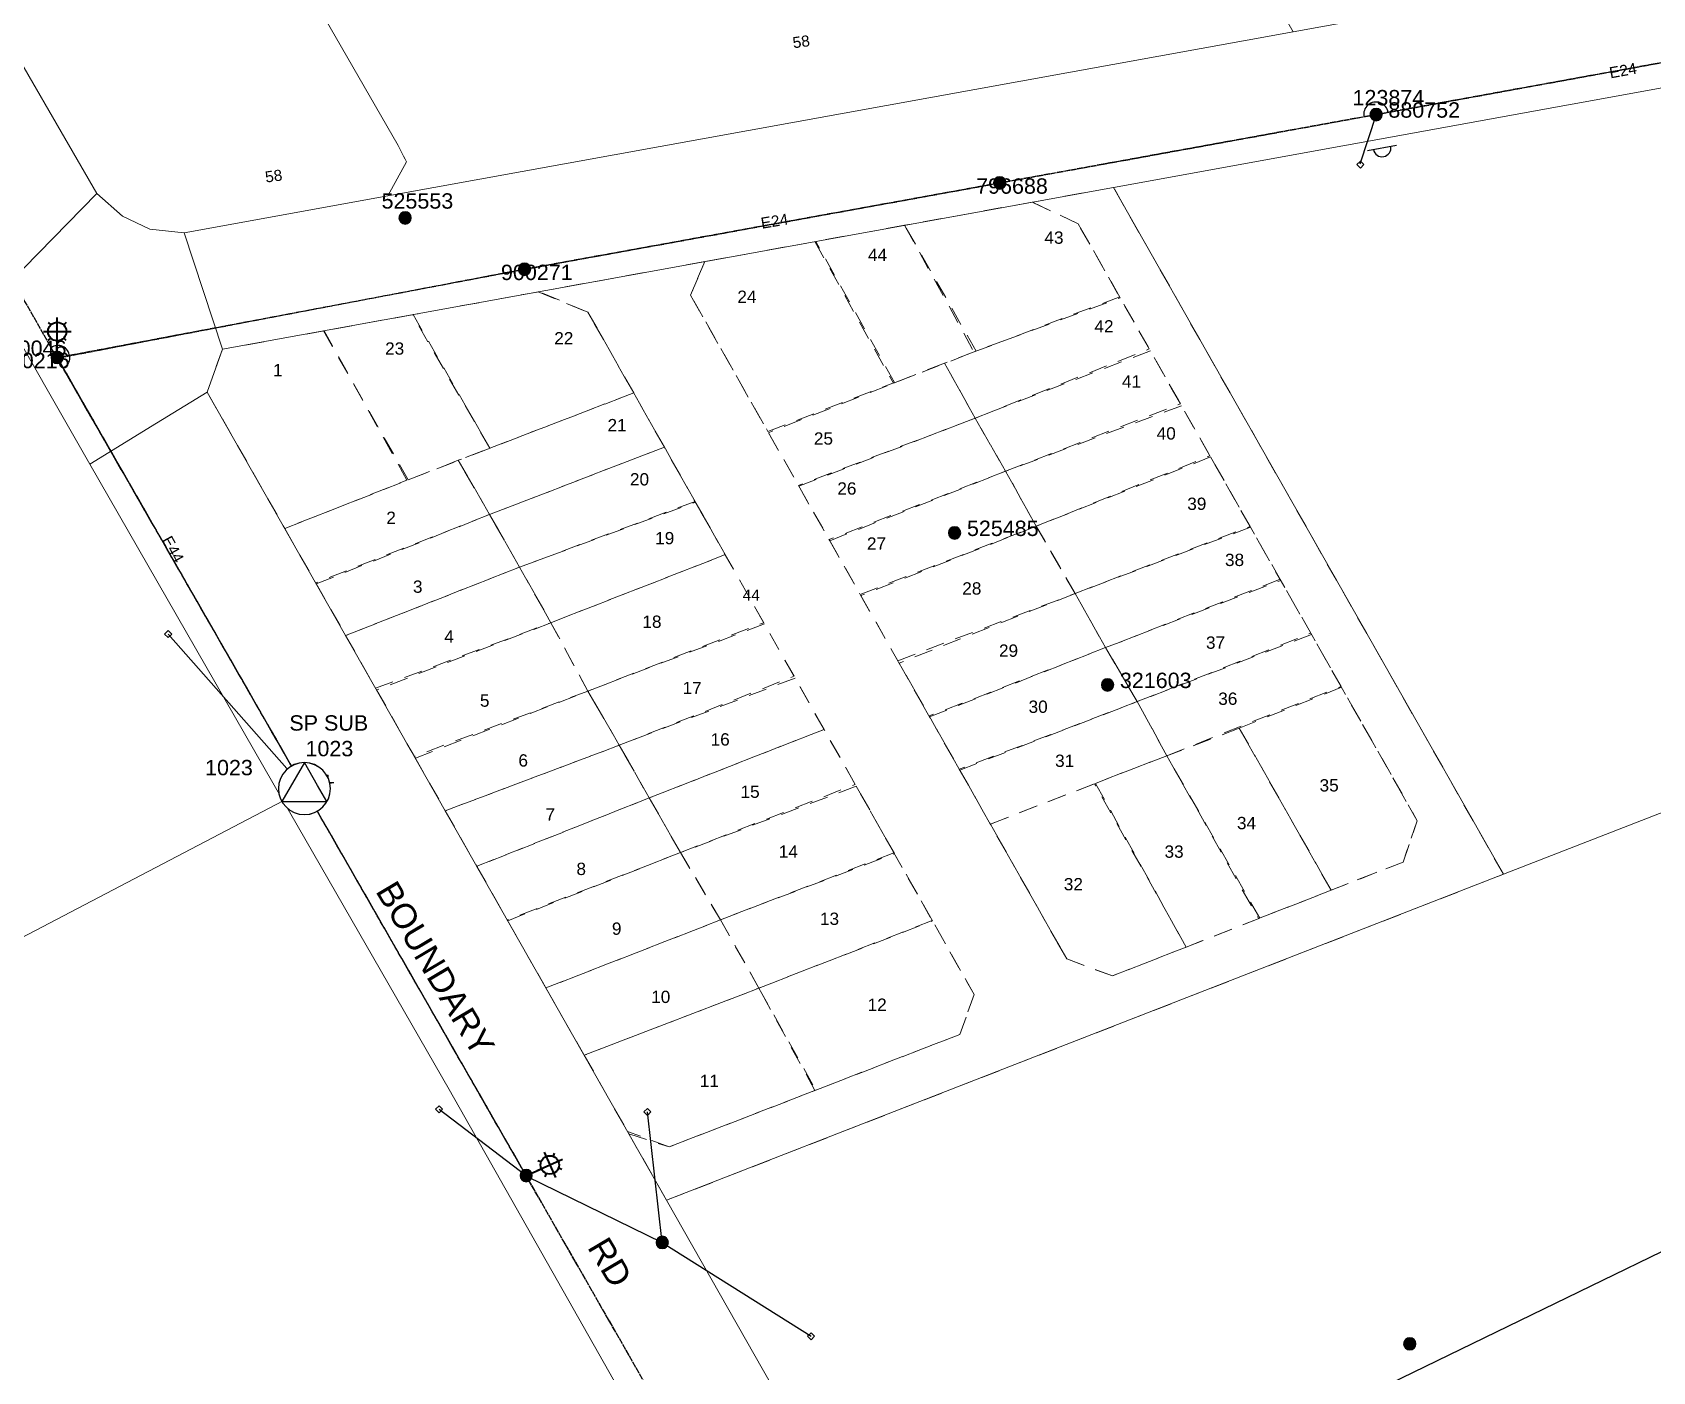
# Model space of a CAD drawing. Header units: metres. Extents: x 301589 to 305563, y 6268713 to 6270518.
# Drawn here: x 303998.5 to 304261.9, y 6269719.6 to 6269937.3 of the extents above; entities that cross this region are included whole.
import ezdxf
from ezdxf.enums import TextEntityAlignment as Align

# ---------------------------------------------------------------- set-up
doc = ezdxf.new("R2010")
doc.units = ezdxf.units.M
doc.linetypes.add('Cable Exist OH', pattern=[1, 1, 0])
doc.linetypes.add('Dash', pattern=[5, 3, -2])
doc.layers.get('0').update_dxf_attribs({"color": 6})
for name, color, linetype in [('_User Miscellaneous1', 7, 'Continuous'), ('_User Miscellaneous12', 7, 'Continuous'), ('_User_HV_Exist', 7, 'Continuous'), ('_User_LV_Exist', 7, 'Continuous'), ('Equip_LV_EXT', 7, 'Continuous'), ('Equip_SP_HV_EXT', 7, 'Continuous'), ('Equip_SP_SL_EXT', 7, 'Continuous'), ('Mains_HV_EXT', 1, 'Continuous'), ('Mains_LV_EXT', 5, 'Continuous'), ('Services_SP_EXT', 7, 'Continuous'), ('Sub_SP_TR_HV_LV_EXT', 7, 'Continuous'), ('SupportsOH_SP_TR_HV_LV_SL_EXT', 7, 'Continuous'), ('SupportsOH_SP_TR_HV_LV_SL_MOD', 3, 'Continuous')]:
    doc.layers.add(name, color=color, linetype=linetype)
for name, color, linetype, lineweight in [('Cadastre Developer_SP_EXT', 7, 'Continuous', 5), ('Cadastre Land Parcels_SP_EXT', 7, 'Continuous', 5), ('Cadastre Roads_SP_EXT', 9, 'Continuous', 5)]:
    doc.layers.add(name, color=color, linetype=linetype, lineweight=lineweight)
doc.styles.add('iecARIAL', font='arial.ttf', dxfattribs={"height": 2})
doc.styles.add('POLE_LABEL', font='arial.ttf')
doc.styles.get("Standard").update_dxf_attribs({"font": 'arial.ttf'})
doc.linetypes.add('Cable 1', pattern='A,7,-3,["//",Standard,S=1.5,R=0,X=-2.1,Y=-0.7],-0.001', length=10.001)

# ---------------------------------------------------------------- blocks, each defined once
blk = doc.blocks.new('SUB_POLE_EXT')
blk.add_wipeout([(0, 4.22), (0.42, 4.2), (0.83, 4.14), (1.21, 4.05), (1.62, 3.9), (1.99, 3.72), (2.35, 3.51), (2.68, 3.26), (2.99, 2.99), (3.28, 2.66), (3.52, 2.34), (3.76, 1.92), (3.9, 1.62), (4.04, 1.23), (4.18, 0.63), (4.22, 0), (4.18, -0.61), (4.06, -1.15), (3.9, -1.62), (3.58, -2.24), (3.22, -2.73), (2.97, -3.01), (2.68, -3.26), (2.36, -3.5), (2, -3.72), (1.64, -3.89), (1.25, -4.03), (0.82, -4.14), (0.42, -4.2), (0, -4.22), (-0.41, -4.2), (-0.8, -4.15), (-1.21, -4.05), (-1.62, -3.9), (-1.99, -3.73), (-2.35, -3.51), (-2.68, -3.26), (-2.96, -3.02), (-3.23, -2.72), (-3.51, -2.35), (-3.71, -2.01), (-3.91, -1.6), (-4.05, -1.21), (-4.16, -0.76), (-4.22, -0.14), (-4.21, 0.39), (-4.14, 0.83), (-4.03, 1.27), (-3.9, 1.63), (-3.71, 2.02), (-3.5, 2.37), (-3.28, 2.67), (-2.99, 2.99), (-2.68, 3.27), (-2.33, 3.52), (-1.98, 3.73), (-1.63, 3.9), (-1.2, 4.05), (-0.78, 4.15), (-0.4, 4.21)])
blk.add_line((2.16, 0.48), (2.16, 0.48, 0))
blk.add_lwpolyline([(-4.22, 0, 1), (4.22, 0, 1)], format="xyb", close=True)
blk.add_lwpolyline([(2.14, 0.52), (0, 4.22), (-3.66, -2.11), (3.66, -2.11)], close=True)
for tag, height, flags, p in [('ASSET_NUM', 2.5, 8, (2, 2)), ('STREET_CODE', 0.2, 9, (1.5, 0)), ('CONSTRUCTED_VOLTAGE', 0.2, 9, (1.5, -0.2)), ('OPERATING_VOLTAGE', 0.2, 9, (1.5, -0.6)), ('OPERATED_BY', 0.2, 9, (1.5, -0.8)), ('ORIENTATION', 0.2, 9, (1.5, -1.2)), ('OWNED_BY', 0.2, 9, (1.5, -1.4)), ('SECONDARY_VOLTAGE', 0.2, 9, (1.5, -1.6)), ('STATE', 0.2, 9, (1.5, -1.8)), ('SUBSTATION_TYPE', 0.2, 9, (1.5, -2)), ('NO_PHASES', 0.2, 9, (1.5, -0.4)), ('MAINTAINED_BY', 0.2, 9, (1.5, -1)), ('USAGE', 0.2, 9, (1.5, -2.2)), ('LEGEND', 0.2, 9, (1.5, -2.4)), ('LOCATION', 0.2, 9, (1.5, -2.6)), ('STREETNAME', 0.2, 9, (1.5, -2.8)), ('SUBURB', 0.2, 9, (1.5, -3)), ('Z', 0.2, 1, (1.5, -3.4)), ('NOTES', 0.2, 9, (1.5, -3.2))]:
    blk.add_attdef(tag, text='', height=height, dxfattribs=dict(flags=flags)).set_placement(p, align=Align.MIDDLE_LEFT)
blk = doc.blocks.new('LV_OH_LINKS_DISTFUSE_EXT')
for p, q in [((0, 0), (0.96, 0)), ((3.84, 0), (4.8, 0))]:
    blk.add_line(p, q)
blk.add_lwpolyline([(3.84, -1.2), (3.84, 1.2), (0.96, -1.2), (0.96, 1.2)], close=True)
at = {"flags": 9}
for tag, p in [('ACTUAL_STATUS', (0, 0)), ('CONSTRUCTED_VOLTAGE', (0, -0.2)), ('OPERATING_VOLTAGE', (0, -0.6)), ('ORIENTATION', (0, -0.8)), ('OWNED_BY', (0, -1)), ('STATE', (0, -1.2)), ('SWITCH_TYPE', (0, -1.4)), ('NO_PHASES', (0, -0.4)), ('USAGE', (0, -1.6)), ('NOTES', (0, -1.8))]:
    blk.add_attdef(tag, text='', height=0.2, dxfattribs=at).set_placement(p, align=Align.MIDDLE_LEFT)
at = {"flags": 1}
blk.add_attdef('Z', (0, 0), '', height=0.2, dxfattribs=at)
blk = doc.blocks.new('SL_LANTERN_EXT')
at = {"lineweight": 40}
for p, q in [((-1.46, 5.68), (-1.06, 5.28)), ((0, 1.97), (0, 6.47)), ((1.46, 5.68), (1.06, 5.28)), ((-2.25, 4.22), (2.25, 4.22)), ((-1.46, 2.76), (-1.06, 3.16)), ((0, 0), (0, 2.72)), ((1.46, 2.76), (1.06, 3.16))]:
    blk.add_line(p, q, dxfattribs=at)
blk.add_circle((0, 4.22), 1.5, dxfattribs=at)
at = {"style": 'iecARIAL', "flags": 8}
blk.add_attdef('ASSET_NUM', (1.5, 1.5), '', height=2.5, dxfattribs=at)
for tag, p, height, flags in [('OPERATING_VOLTAGE', (0.98, -1.65), 0.2, 9), ('ORIENTATION', (0.98, -1.85), 0.2, 9), ('OWNED_BY', (0.98, -2.05), 0.2, 9), ('STATE', (0.98, -2.25), 0.2, 9), ('CONSTRUCTED_VOLTAGE', (0.98, -0.65), 0.2, 9), ('CONTROL_TYPE', (0.98, -0.85), 0.2, 9), ('LANTERN_PURPOSE', (0.98, -1.05), 0.2, 9), ('LANTERN_TYPE', (0.98, -1.25), 0.2, 9), ('NO_PHASES', (0.98, -1.45), 0.2, 9), ('USAGE', (0.98, -2.45), 0.2, 9), ('CEXIST', (0.98, -2.65), 0.2, 9), ('LNUMBER', (2.18, -3.25), 2.5, 8), ('CNEW', (0.98, -2.85), 0.2, 9), ('CNUMBER', (0.98, -3.05), 0.2, 9), ('CREMOVE', (0.98, -3.25), 0.2, 9), ('CREPLACE', (0.98, -3.45), 0.2, 9), ('LKINGHEIGHT', (0.98, -3.65), 0.2, 9), ('LBRACKET', (0.98, -3.85), 0.2, 9), ('LBRACKETVOCAB', (0.98, -4.05), 0.2, 9), ('LCATEGORY', (0.98, -4.25), 0.2, 9), ('LCHARGE1', (0.98, -4.45), 0.2, 9), ('LCHARGE1PERCENT', (0.98, -4.65), 0.2, 9), ('LCHARGE2', (0.98, -4.85), 0.2, 9), ('LCHARGE2PERCENT', (0.98, -5.05), 0.2, 9), ('LCHARGE3', (0.98, -5.25), 0.2, 9), ('LCHARGE3PERCENT', (0.98, -5.45), 0.2, 9), ('LEXIST', (0.98, -5.65), 0.2, 9), ('LLAMP', (0.98, -5.85), 0.2, 9), ('LLAMPVOCAB', (0.98, -6.05), 0.2, 9), ('LMAST', (0.98, -6.25), 0.2, 9), ('LMASTVOCAB', (0.98, -6.45), 0.2, 9), ('LNEW', (0.98, -6.65), 0.2, 9), ('LANTNUMBER', (0.98, -6.85), 0.2, 9), ('LOUTREACH', (0.98, -7.25), 0.2, 9), ('LOUTREACHVOCAB', (0.98, -7.45), 0.2, 9), ('LRATECODE', (0.98, -7.65), 0.2, 9), ('LREMOVE', (0.98, -7.85), 0.2, 9), ('LREPLACE', (0.98, -8.05), 0.2, 9), ('STREETNAME', (0.98, -9.25), 0.2, 9), ('SUBURB', (0.98, -9.45), 0.2, 1), ('LTYPE', (0.98, -8.25), 0.2, 9), ('LTYPEVOCAB', (0.98, -8.45), 0.2, 9), ('LEGEND', (0.98, -8.65), 0.2, 9), ('LOCATION', (0.98, -8.85), 0.2, 9), ('NOTES', (0.98, -9.05), 0.2, 9)]:
    blk.add_attdef(tag, p, '', height=height, dxfattribs=dict(flags=flags))
blk = doc.blocks.new('CCP_EXT')
at = {"flags": 9}
blk.add_attdef('NOTES', text='', height=0.2, dxfattribs=at).set_placement((0, -2), align=Align.MIDDLE_LEFT)
blk.add_wipeout([(0, 0.57), (0.57, 0), (0, -0.57), (-0.57, 0)])
blk.add_lwpolyline([(-0.57, 0), (0, 0.57), (0.57, 0), (0, -0.57), (-0.57, 0)])
at = {"flags": 1}
blk.add_attdef('Z', (0, 0), '', height=0.2, dxfattribs=at)
at = {"flags": 9}
for tag, p in [('CCP_TYPE', (0, 0)), ('CONSTRUCTED_VOLTAGE', (0, -0.2)), ('OPERATING_VOLTAGE', (0, -0.6)), ('ORIENTATION', (0, -0.8)), ('OWNED_BY', (0, -1)), ('STATE', (0, -1.8)), ('NO_PHASES', (0, -0.4)), ('USAGE', (0, -1.2)), ('LEGEND', (0, -1.4)), ('LIFE_SUPPORT', (0, -1.6))]:
    blk.add_attdef(tag, text='', height=0.2, dxfattribs=at).set_placement(p, align=Align.MIDDLE_LEFT)
blk = doc.blocks.new('POLE_EXT')
blk.add_hatch(color=256).paths.add_polyline_path([(-1, 0, 1), (1, 0, 1)])
blk.add_lwpolyline([(-1, 0, 1), (1, 0, 1)], format="xyb", close=True)
for tag, height, flags, p in [('pNumber', 2.5, 8, (-17.84, 2.07)), ('OWNED_BY', 0.2, 9, (1.35, -0.4)), ('SPECIAL_USE', 0.2, 9, (1.35, -0.8)), ('STATE', 0.2, 9, (1.35, -1)), ('cLV', 0.2, 9, (1.35, -1.4)), ('hDepth', 0.2, 9, (1.35, -1.6)), ('hDia', 0.2, 9, (1.35, -1.8)), ('cHV', 0.2, 9, (1.35, -2)), ('PARENT', 0.2, 9, (1.35, -0.6)), ('USAGE', 0.2, 9, (1.35, -1.2)), ('LBRACKET', 0.2, 9, (1.35, -2.2)), ('LExisting', 0.2, 9, (1.35, -2.4)), ('LANTNUMBER', 0.2, 9, (1.35, -2.6)), ('cLinedev', 0.2, 9, (1.35, -3.4)), ('pExisting', 0.2, 9, (1.35, -3.8)), ('pFooting', 0.2, 9, (1.35, -4.4)), ('pNew', 0.2, 9, (1.35, -4.6)), ('pRelocate', 0.2, 9, (1.35, -5)), ('pRemove', 0.2, 9, (1.35, -5.2)), ('LOther', 0.2, 9, (1.35, -2.8)), ('LRemove', 0.2, 9, (1.35, -3)), ('LEGEND', 0.2, 9, (1.35, -3.2)), ('LOCATION', 0.2, 9, (1.35, -3.6)), ('PFNUMBER', 0.2, 9, (1.35, -4)), ('NEWPFNUMBER', 0.2, 9, (1.35, -4.2)), ('pReplace', 0.2, 9, (1.35, -5.4)), ('pStay', 0.2, 9, (1.35, -5.6)), ('pType', 0.2, 9, (1.35, -5.8)), ('cspan', 0.2, 9, (1.35, -6)), ('STREETNAME', 0.2, 9, (1.35, -6.2)), ('SUBURB', 0.2, 9, (1.35, -6.4)), ('OPERATED_BY', 0.2, 9, (1.36, -7.01)), ('NOTES', 0.2, 9, (1.35, -6.6)), ('MAINTAINED_BY', 0.2, 9, (1.36, -6.81))]:
    blk.add_attdef(tag, text='', height=height, dxfattribs=dict(flags=flags)).set_placement(p, align=Align.MIDDLE_LEFT)
at = {"style": 'POLE_LABEL'}
for tag, height, flags, p in [('ASSET_NUM', 2.5, 8, (2, 2)), ('STRUCTURE_PLANT_NUMBER', 0.2, 9, (1.35, 0.03)), ('STREET_CODE', 0.2, 9, (1.35, -0.2))]:
    blk.add_attdef(tag, text='', height=height, dxfattribs=dict(at, flags=flags)).set_placement(p, align=Align.MIDDLE_LEFT)
at = {"flags": 1}
blk.add_attdef('Z', (1.35, -7.33), '', height=0.2, dxfattribs=at)
blk = doc.blocks.new('HV_USL_CLOSED_EXT')
blk.add_line((2.4, 5.5), (-2.4, 5.5))
blk.add_lwpolyline([(1.44, 5.5, 0.414214), (0, 6.94, 0.414214), (-1.44, 5.5)], format="xyb")
for tag, height, flags, p in [('ASSET_NUM', 2.5, 8, (2, 2)), ('STREET_CODE', 0.2, 9, (1.5, 0)), ('ACTUAL_STATUS', 0.2, 9, (1.5, -0.2)), ('CONSTRUCTED_VOLTAGE', 0.2, 9, (1.5, -0.4)), ('OPERATING_VOLTAGE', 0.2, 9, (1.5, -0.8)), ('ORIENTATION', 0.2, 9, (1.5, -1)), ('OWNED_BY', 0.2, 9, (1.5, -1.2)), ('OPERATED_BY', 0.2, 9, (1.5, -1.4)), ('STATE', 0.2, 9, (1.5, -1.8)), ('SWITCH_TYPE', 0.2, 9, (1.5, -2)), ('NO_PHASES', 0.2, 9, (1.5, -0.6)), ('MAINTAINED_BY', 0.2, 9, (1.5, -1.6)), ('USAGE', 0.2, 9, (1.5, -2.2)), ('LEGEND', 0.2, 9, (1.5, -2.4)), ('LOCATION', 0.2, 9, (1.5, -2.6)), ('STREETNAME', 0.2, 9, (1.5, -2.8)), ('SUBURB', 0.2, 9, (1.5, -3)), ('Z', 0.2, 1, (1.5, -3.6)), ('NOTES', 0.2, 9, (1.5, -3.2)), ('LABEL_ALIGNMENT', 0.2, 9, (1.5, -3.4))]:
    blk.add_attdef(tag, text='', height=height, dxfattribs=dict(flags=flags)).set_placement(p, align=Align.MIDDLE_LEFT)

msp = doc.modelspace()

# ---------------------------------------------------------------- linework, layer by layer
at = {"layer": '_User Miscellaneous1'}
msp.add_lwpolyline([(304038.535, 6269814.392, 1), (304046.983, 6269814.392, 1)], format="xyb", close=True, dxfattribs=at)
msp.add_lwpolyline([(304044.898, 6269814.912), (304042.759, 6269818.616), (304039.101, 6269812.28), (304046.417, 6269812.28)], close=True, dxfattribs=at)
at = {"layer": '_User Miscellaneous12', "linetype": 'Continuous'}
msp.add_lwpolyline([(304479.892, 6269741.655), (304458.438, 6269778.708), (304431.634, 6269824.992), (304389.629, 6269815.065), (304376.705, 6269794.215), (304140.325, 6269679.305), (304142.739, 6269675.053), (304176.396, 6269623.063)], dxfattribs=at)
at = {"layer": '_User_LV_Exist'}
msp.add_lwpolyline([(304078.835, 6269751.365), (304100.926, 6269740.604)], dxfattribs=at)
at = {"layer": 'Cadastre Developer_SP_EXT', "linetype": 'Dash'}
for points in [[(304175.337, 6269894.206), (304168.515, 6269906.216), (304161.05, 6269909.747), (304140.315, 6269905.977), (304151.597, 6269885.393), (304175.337, 6269894.206)], [(304125.723, 6269903.326), (304138.482, 6269880.291), (304151.942, 6269885.524), (304140.315, 6269905.977), (304125.723, 6269903.326)], [(304125.883, 6269903.355), (304107.833, 6269900.074), (304105.515, 6269894.635), (304118.08, 6269872.456), (304138.659, 6269880.425), (304125.883, 6269903.355)], [(304060.428, 6269891.46), (304072.888, 6269869.736), (304096.272, 6269878.716), (304088.838, 6269891.856), (304080.921, 6269895.183), (304060.428, 6269891.46)], [(304146.786, 6269883.576), (304151.759, 6269874.623), (304180.07, 6269885.873), (304175.266, 6269894.332), (304146.786, 6269883.576)], [(304045.832, 6269888.806), (304059.64, 6269864.576), (304072.888, 6269869.736), (304060.282, 6269891.433), (304045.832, 6269888.806)], [(304029.421, 6269885.824), (304026.954, 6269878.874), (304039.565, 6269856.685), (304059.424, 6269864.525), (304045.991, 6269888.836), (304029.421, 6269885.824)], [(304151.759, 6269874.623), (304156.733, 6269866.001), (304185.13, 6269876.967), (304180.254, 6269885.552), (304151.759, 6269874.623)], [(304118.191, 6269872.259), (304123.129, 6269863.544), (304151.759, 6269874.623), (304146.786, 6269883.576), (304118.191, 6269872.259)], [(304067.761, 6269867.768), (304072.857, 6269858.967), (304101.264, 6269869.894), (304096.272, 6269878.716), (304067.761, 6269867.768)], [(304156.733, 6269866.001), (304161.709, 6269857.046), (304189.934, 6269868.508), (304185.312, 6269876.646), (304156.733, 6269866.001)], [(304123.058, 6269863.67), (304128.148, 6269854.687), (304156.733, 6269866.001), (304151.759, 6269874.623), (304123.058, 6269863.67)], [(304072.857, 6269858.967), (304077.721, 6269850.397), (304106.32, 6269860.957), (304101.264, 6269869.894), (304072.857, 6269858.967)], [(304039.565, 6269856.685), (304044.688, 6269847.668), (304072.857, 6269858.967), (304067.761, 6269867.768), (304039.565, 6269856.685)], [(304128.035, 6269854.884), (304133.085, 6269845.972), (304161.709, 6269857.046), (304156.733, 6269866.001), (304128.035, 6269854.884)], [(304161.709, 6269857.046), (304168.01, 6269846.102), (304196.466, 6269857.009), (304190.046, 6269868.311), (304161.709, 6269857.046)], [(304077.721, 6269850.397), (304082.817, 6269841.363), (304111.145, 6269852.43), (304106.255, 6269861.073), (304077.721, 6269850.397)], [(304044.589, 6269847.842), (304049.456, 6269839.275), (304077.721, 6269850.397), (304072.857, 6269858.967), (304044.589, 6269847.842)], [(304133.196, 6269845.775), (304139.198, 6269835.18), (304168.01, 6269846.102), (304161.709, 6269857.046), (304133.196, 6269845.775)], [(304168.01, 6269846.102), (304172.984, 6269837.314), (304201.453, 6269848.229), (304196.537, 6269856.885), (304168.01, 6269846.102)], [(304049.456, 6269839.275), (304054.325, 6269830.708), (304082.817, 6269841.363), (304077.721, 6269850.397), (304049.456, 6269839.275)], [(304082.817, 6269841.363), (304088.838, 6269830.246), (304117.406, 6269841.362), (304111.145, 6269852.43), (304082.817, 6269841.363)], [(304178.124, 6269828.525), (304206.33, 6269839.644), (304201.342, 6269848.425), (304172.984, 6269837.314), (304178.124, 6269828.525)], [(304139.42, 6269834.788), (304144.358, 6269826.071), (304172.984, 6269837.314), (304168.01, 6269846.102), (304139.42, 6269834.788)], [(304054.481, 6269830.433), (304060.784, 6269819.344), (304088.838, 6269830.246), (304082.817, 6269841.363), (304054.481, 6269830.433)], [(304088.838, 6269830.246), (304093.934, 6269821.444), (304122.333, 6269832.654), (304117.509, 6269841.181), (304088.838, 6269830.246)], [(304178.124, 6269828.525), (304182.934, 6269819.737), (304211.246, 6269830.989), (304206.441, 6269839.448), (304178.124, 6269828.525)], [(304144.287, 6269826.197), (304149.264, 6269817.411), (304178.124, 6269828.525), (304172.984, 6269837.314), (304144.287, 6269826.197)], [(304093.934, 6269821.444), (304098.798, 6269812.875), (304127.221, 6269824.013), (304122.5, 6269832.36), (304093.934, 6269821.444)], [(304060.627, 6269819.618), (304065.653, 6269810.775), (304093.934, 6269821.444), (304088.838, 6269830.246), (304060.627, 6269819.618)], [(304194.706, 6269824.214), (304209.624, 6269797.863), (304221.324, 6269802.452), (304223.64, 6269809.168), (304211.317, 6269830.863), (304194.706, 6269824.214)], [(304149.193, 6269817.537), (304154.243, 6269808.625), (304182.934, 6269819.737), (304178.124, 6269828.525), (304149.193, 6269817.537)], [(304098.798, 6269812.875), (304103.868, 6269803.984), (304132.278, 6269815.076), (304127.221, 6269824.013), (304098.798, 6269812.875)], [(304182.934, 6269819.737), (304197.842, 6269793.243), (304209.624, 6269797.863), (304194.706, 6269824.214), (304182.934, 6269819.737)], [(304065.653, 6269810.775), (304070.776, 6269801.758), (304098.798, 6269812.875), (304093.934, 6269821.444), (304065.653, 6269810.775)], [(304171.333, 6269815.244), (304186.061, 6269788.622), (304198.042, 6269793.321), (304182.934, 6269819.737), (304171.333, 6269815.244)], [(304103.868, 6269803.984), (304110.399, 6269793.047), (304138.643, 6269803.827), (304132.445, 6269814.78), (304103.868, 6269803.984)], [(304154.243, 6269808.625), (304166.662, 6269786.701), (304174.074, 6269783.922), (304186.061, 6269788.622), (304171.188, 6269815.188), (304154.243, 6269808.625)], [(304070.794, 6269801.727), (304075.802, 6269792.914), (304103.868, 6269803.984), (304098.798, 6269812.875), (304070.794, 6269801.727)], [(304075.737, 6269793.03), (304082.019, 6269781.973), (304110.399, 6269793.047), (304103.868, 6269803.984), (304075.737, 6269793.03)], [(304110.399, 6269793.047), (304116.626, 6269781.958), (304144.839, 6269792.873), (304138.578, 6269803.941), (304110.399, 6269793.047)], [(304082.019, 6269781.973), (304088.237, 6269771.031), (304116.626, 6269781.958), (304110.399, 6269793.047), (304082.019, 6269781.973)], [(304116.626, 6269781.958), (304125.906, 6269765.37), (304149.291, 6269774.426), (304151.607, 6269780.911), (304144.802, 6269792.938), (304116.626, 6269781.958)]]:
    msp.add_lwpolyline(points, close=True, dxfattribs=at)
at = {"layer": 'Cadastre Land Parcels_SP_EXT', "linetype": 'Continuous'}
for points in [[(304139.824, 6270049.493), (303967.225, 6269983.342), (303991.379, 6269941.596), (304035.894, 6269957.406), (304057.971, 6269918.968), (304058.19, 6269918.521), (304058.414, 6269918.076), (304058.644, 6269917.634), (304058.878, 6269917.194), (304059.119, 6269916.758), (304059.365, 6269916.324), (304056.336, 6269910.743), (304203.486, 6269937.417), (304139.824, 6270049.493)], [(304056.336, 6269910.743), (304059.365, 6269916.324), (304059.119, 6269916.758), (304058.878, 6269917.194), (304058.644, 6269917.634), (304058.414, 6269918.076), (304058.19, 6269918.521), (304057.971, 6269918.968), (304035.894, 6269957.406), (303991.379, 6269941.596), (304008.999, 6269911.145), (304013.173, 6269907.488), (304017.648, 6269905.335), (304023.209, 6269904.738), (304056.336, 6269910.743)], [(304237.641, 6269800.458), (304407.484, 6269866.55), (304361.257, 6269946.172), (304174.247, 6269912.145), (304237.641, 6269800.458)], [(303992.41, 6269894.189), (303979.408, 6269916.872), (303830.928, 6269839.175), (303866.285, 6269772.891), (303887.235, 6269732.778), (304039.291, 6269812.391), (304007.897, 6269867.165), (303992.41, 6269894.189)], [(304237.641, 6269800.458), (304174.247, 6269912.145), (304029.422, 6269885.824), (304026.955, 6269878.874), (304101.632, 6269747.458), (304237.641, 6269800.458)], [(304431.634, 6269824.992), (304407.484, 6269866.55), (304237.641, 6269800.458), (304101.632, 6269747.458), (304140.325, 6269679.305), (304376.705, 6269794.215), (304389.629, 6269815.065), (304431.634, 6269824.992)], [(304094.778, 6269715.131), (304066.278, 6269765.445), (304039.291, 6269812.391), (303887.235, 6269732.778), (303913.42, 6269683.886), (303939.734, 6269634.541), (304094.778, 6269715.131)]]:
    msp.add_lwpolyline(points, close=True, dxfattribs=at)
at = {"layer": 'Cadastre Roads_SP_EXT', "linetype": 'Continuous'}
msp.add_lwpolyline([(303862.402, 6270164.139), (303860.059, 6270168.591), (303822.896, 6270239.2), (303825.395, 6270240.184), (303802.851, 6270282.773), (303778.686, 6270328.403), (303762.501, 6270359.012), (303750.963, 6270354.903), (303742.518, 6270351.898), (303801.68, 6270241.457), (303862.287, 6270128.336), (303919.269, 6270021.778), (303979.408, 6269916.873), (303992.41, 6269894.189), (304008.999, 6269911.145), (303991.379, 6269941.596), (303967.225, 6269983.342), (303936.176, 6270037.08), (303903.868, 6270093.059), (303900.502, 6270091.752), (303862.402, 6270164.139)], close=True, dxfattribs=at)
at = {"layer": 'Mains_HV_EXT', "linetype": 'Cable Exist OH'}
msp.add_lwpolyline([(304216.937, 6269923.978), (304290.001, 6269937.272), (304360.138, 6269950.043), (304637.786, 6270062.222)], dxfattribs=at)
at = {"layer": 'Mains_HV_EXT', "linetype": 'Continuous'}
msp.add_lwpolyline([(304004.504, 6269884.854, -0.3422211), (304003.573, 6269882.762)], format="xyb", dxfattribs=at)
at = {"layer": 'Mains_LV_EXT', "linetype": 'Cable Exist OH'}
for points in [[(303968.736, 6269943.54), (304002.582, 6269884.331)], [(304290.001, 6269937.272), (304216.937, 6269923.978)], [(304120.674, 6269678.271), (304078.796, 6269751.469)]]:
    msp.add_lwpolyline(points, dxfattribs=at)
at = {"layer": 'Mains_LV_EXT', "linetype": 'Continuous'}
for points in [[(304218.905, 6269924.336, 1.0223721), (304214.97, 6269923.62)], [(304004.546, 6269884.706, 0.6112776), (304001.589, 6269886.068)]]:
    msp.add_lwpolyline(points, format="xyb", dxfattribs=at)
at = {"layer": 'Services_SP_EXT'}
msp.add_lwpolyline([(304078.835, 6269751.365), (304100.926, 6269740.604)], dxfattribs=at)

# ---------------------------------------------------------------- block references
at = {"layer": 'Equip_LV_EXT'}
for p in [(304042.351, 6269815.306), (304042.758, 6269815.392)]:
    msp.add_blockref('LV_OH_LINKS_DISTFUSE_EXT', p, dxfattribs=at)
at = {"layer": 'Equip_SP_SL_EXT'}
ref = msp.add_blockref('SL_LANTERN_EXT', (304002.582, 6269884.491), dxfattribs=at)
ref.add_attrib('ASSET_NUM', '10046', dxfattribs={"layer": '0', "height": 2.5, "rotation": 0.04485, "style": 'iecARIAL'}).set_placement((304004.082, 6269885.991), align=Align.MIDDLE_RIGHT)
at = {"layer": 'Equip_SP_SL_EXT', "rotation": 294.2393903454855}
msp.add_blockref('SL_LANTERN_EXT', (304078.796, 6269751.469), dxfattribs=at)
at = {"layer": 'SupportsOH_SP_TR_HV_LV_SL_EXT'}
ref = msp.add_blockref('POLE_EXT', (304216.937, 6269923.978), dxfattribs=at)
ref.add_attrib('ASSET_NUM', '880752', dxfattribs={"layer": '0', "height": 2.5, "style": 'POLE_LABEL'}).set_placement((304218.937, 6269924.728), align=Align.MIDDLE_LEFT)
ref = msp.add_blockref('POLE_EXT', (304155.762, 6269912.86), dxfattribs=at)
ref.add_attrib('ASSET_NUM', '796688', dxfattribs={"layer": '0', "height": 2.5, "style": 'POLE_LABEL'}).set_placement((304157.762, 6269913.61), align=Align.TOP_CENTER)
ref = msp.add_blockref('POLE_EXT', (304059.119, 6269907.19), dxfattribs=at)
ref.add_attrib('ASSET_NUM', '525553', dxfattribs={"layer": '0', "height": 2.5, "rotation": 359.93206, "style": 'POLE_LABEL'}).set_placement((304061.119, 6269907.94), align=Align.BOTTOM_CENTER)
ref = msp.add_blockref('POLE_EXT', (304078.53, 6269898.823), dxfattribs=at)
ref.add_attrib('ASSET_NUM', '900271', dxfattribs={"layer": '0', "height": 2.5, "style": 'POLE_LABEL'}).set_placement((304080.53, 6269899.573), align=Align.TOP_CENTER)
ref = msp.add_blockref('POLE_EXT', (304002.582, 6269884.491), dxfattribs=at)
ref.add_attrib('ASSET_NUM', '750216', dxfattribs={"layer": '0', "height": 2.5, "rotation": 359.98319, "style": 'POLE_LABEL'}).set_placement((304004.582, 6269885.241), align=Align.TOP_RIGHT)
ref = msp.add_blockref('POLE_EXT', (304148.438, 6269855.96), dxfattribs=at)
ref.add_attrib('ASSET_NUM', '525485', dxfattribs={"layer": '0', "height": 2.5, "style": 'POLE_LABEL'}).set_placement((304150.438, 6269856.71), align=Align.MIDDLE_LEFT)
for p in [(304042.758, 6269814.392), (304078.796, 6269751.469), (304222.422, 6269724.113)]:
    msp.add_blockref('POLE_EXT', p, dxfattribs=at)
at = {"layer": 'SupportsOH_SP_TR_HV_LV_SL_EXT', "rotation": 359.9961984705021}
msp.add_blockref('POLE_EXT', (304100.926, 6269740.604), dxfattribs=at)
at = {"layer": 'SupportsOH_SP_TR_HV_LV_SL_MOD'}
ref = msp.add_blockref('POLE_EXT', (304173.297, 6269831.238), dxfattribs=at)
ref.add_attrib('ASSET_NUM', '321603', dxfattribs={"layer": '0', "height": 2.5, "style": 'POLE_LABEL'}).set_placement((304175.297, 6269831.988), align=Align.MIDDLE_LEFT)

# ---------------------------------------------------------------- texts
at = {"layer": '_User Miscellaneous1', "linetype": 'Cable 1', "lineweight": 0, "insert": (304039.199, 6269826.313), "char_height": 2.5, "width": 14.6887, "attachment_point": 1}
msp.add_mtext('\\pi1.1106;SP SUB \\P\\pi3.7291;1023', dxfattribs=at)
at = {"layer": 'Cadastre Developer_SP_EXT'}
for s, p in [('43', (304163.035, 6269902.977)), ('44', (304134.349, 6269900.158)), ('24', (304113.124, 6269893.36)), ('42', (304171.16, 6269888.551)), ('23', (304055.869, 6269884.945)), ('22', (304083.362, 6269886.616)), ('1', (304037.651, 6269881.433)), ('41', (304175.637, 6269879.597)), ('21', (304092.02, 6269872.489)), ('25', (304125.56, 6269870.312)), ('40', (304181.275, 6269871.14)), ('20', (304095.666, 6269863.679)), ('26', (304129.374, 6269862.186)), ('39', (304186.249, 6269859.699)), ('2', (304056.067, 6269857.42)), ('19', (304099.767, 6269854.11)), ('27', (304134.183, 6269853.232)), ('38', (304192.385, 6269850.579)), ('3', (304060.398, 6269846.228)), ('28', (304149.679, 6269845.939)), ('18', (304097.691, 6269840.528)), ('4', (304065.493, 6269838.121)), ('29', (304155.649, 6269835.825)), ('37', (304189.294, 6269837.127)), ('17', (304104.221, 6269829.744)), ('5', (304071.284, 6269827.698)), ('36', (304191.283, 6269828.007)), ('30', (304160.457, 6269826.704)), ('16', (304108.778, 6269821.39)), ('6', (304077.538, 6269817.971)), ('31', (304164.769, 6269817.917)), ('35', (304207.757, 6269813.925)), ('15', (304113.639, 6269812.884)), ('7', (304081.938, 6269809.168)), ('34', (304194.326, 6269807.789)), ('14', (304119.867, 6269803.162)), ('33', (304182.553, 6269803.147)), ('8', (304086.968, 6269800.338)), ('32', (304166.186, 6269797.85)), ('9', (304092.739, 6269790.618)), ('13', (304126.55, 6269792.226)), ('10', (304099.119, 6269779.529)), ('12', (304134.297, 6269778.251)), ('11', (304107.017, 6269765.857))]:
    msp.add_text(s, height=2, dxfattribs=at).set_placement(p)
at = {"layer": 'Defpoints'}
for rotation, p in [(7.62732, (304122.238, 6269934.759)), (7.6273, (304036.493, 6269912.922))]:
    msp.add_text('58', height=1.8, rotation=rotation, dxfattribs=at).set_placement(p)
msp.add_text('44', height=1.8, dxfattribs=at).set_placement((304113.979, 6269844.952))
at = {"layer": 'Mains_LV_EXT'}
for s, rotation, p in [('E24', 10.31232, (304255.029, 6269929.859)), ('E24', 9.32433, (304117.103, 6269905.413)), ('E44', 298.75436, (304019.538, 6269854.832))]:
    msp.add_text(s, height=1.8, rotation=rotation, dxfattribs=at).set_placement(p)

# ---------------------------------------------------------------- next in the draw order: block references
at = {"layer": 'Services_SP_EXT'}
for p in [(304214.404, 6269915.842), (304020.611, 6269839.526), (304064.649, 6269762.264), (304098.495, 6269761.813), (304125.099, 6269725.351)]:
    msp.add_blockref('CCP_EXT', p, dxfattribs=at)

# ---------------------------------------------------------------- next in the draw order: block references
for p in [(304214.404, 6269915.842), (304020.611, 6269839.526), (304064.649, 6269762.264), (304098.495, 6269761.813), (304125.099, 6269725.351)]:
    msp.add_blockref('CCP_EXT', p, dxfattribs=at)

# ---------------------------------------------------------------- next in the draw order: linework, layer by layer
at = {"layer": 'Cadastre Developer_SP_EXT', "linetype": 'Dash'}
for points in [[(304080.722, 6269895.148), (304088.838, 6269891.856), (304151.607, 6269780.911), (304149.291, 6269774.426), (304102.041, 6269756.128), (304095.274, 6269758.647), (304101.632, 6269747.459), (304237.641, 6269800.459), (304174.247, 6269912.146), (304161.092, 6269909.754), (304168.515, 6269906.216), (304223.64, 6269809.168), (304221.324, 6269802.452), (304174.074, 6269783.922), (304166.662, 6269786.701), (304105.515, 6269894.635), (304107.812, 6269900.071), (304080.722, 6269895.148)], [(304088.237, 6269771.031), (304095.498, 6269758.253), (304102.041, 6269756.128), (304125.722, 6269765.299), (304116.626, 6269781.958), (304088.237, 6269771.031)]]:
    msp.add_lwpolyline(points, close=True, dxfattribs=at)
at = {"layer": 'Cadastre Roads_SP_EXT', "linetype": 'Continuous'}
msp.add_lwpolyline([(304174.247, 6269912.145), (304361.257, 6269946.172), (304454.247, 6269983.7), (304537.545, 6270017.394), (304601.866, 6270043.376), (304658.734, 6270066.367), (304698.824, 6270082.553), (304693.158, 6270091.169), (304688.104, 6270098.851), (304620.296, 6270071.44), (304553.715, 6270044.534), (304486.217, 6270017.188), (304418.825, 6269989.895), (304358.582, 6269965.526), (304350.007, 6269963.972), (304203.486, 6269937.417), (304056.336, 6269910.743), (304023.209, 6269904.738), (304029.422, 6269885.824), (304174.247, 6269912.145)], close=True, dxfattribs=at)
msp.add_lwpolyline([(304176.396, 6269623.063), (304176.396, 6269623.063), (304142.739, 6269675.053), (304140.325, 6269679.305), (304101.632, 6269747.458), (304026.955, 6269878.874), (304018.692, 6269873.797), (304007.897, 6269867.165), (304039.291, 6269812.391), (304066.278, 6269765.445), (304094.778, 6269715.131), (304111.029, 6269686.538), (304146.696, 6269617.993), (304146.696, 6269617.993), (304146.696, 6269617.993), (304146.696, 6269617.993), (304146.696, 6269617.993), (304146.696, 6269617.993), (304146.696, 6269617.993), (304146.696, 6269617.994)], dxfattribs=at)
at = {"layer": 'Mains_HV_EXT', "linetype": 'Cable Exist OH'}
for points in [[(304002.582, 6269884.491), (304078.53, 6269898.823), (304216.937, 6269923.978)], [(304042.758, 6269814.392), (304002.582, 6269884.491)], [(304154.387, 6269622.23), (304120.674, 6269678.271), (304042.758, 6269814.392)]]:
    msp.add_lwpolyline(points, dxfattribs=at)
at = {"layer": 'Mains_LV_EXT', "linetype": 'Cable Exist OH'}
for points in [[(304216.937, 6269923.978), (304155.762, 6269912.86), (304078.53, 6269898.823), (304002.582, 6269884.331)], [(304002.582, 6269884.331), (304042.758, 6269814.392)], [(304078.796, 6269751.469), (304042.758, 6269814.392)]]:
    msp.add_lwpolyline(points, dxfattribs=at)
at = {"layer": 'Services_SP_EXT'}
for points in [[(304216.937, 6269923.978), (304214.323, 6269915.943)], [(304020.611, 6269839.526), (304042.758, 6269814.392)], [(304064.649, 6269762.264), (304078.796, 6269751.469)], [(304100.926, 6269740.604), (304098.495, 6269761.813)], [(304100.926, 6269740.604), (304125.099, 6269725.351)]]:
    msp.add_lwpolyline(points, dxfattribs=at)

# ---------------------------------------------------------------- next in the draw order: block references
at = {"layer": 'Equip_SP_HV_EXT'}
ref = msp.add_blockref('HV_USL_CLOSED_EXT', (304216.937, 6269923.978), dxfattribs=dict(at, rotation=190.3117530945466))
ref.add_attrib('ASSET_NUM', '123874', dxfattribs={"layer": '0', "height": 2.5}).set_placement((304218.937, 6269924.728), align=Align.BOTTOM_CENTER)

# ---------------------------------------------------------------- next in the draw order: texts
at = {"layer": '_User Miscellaneous1'}
msp.add_text('BOUNDARY                       RD', height=4, rotation=300.73127, dxfattribs=at).set_placement((304054.223, 6269797.729))

# ---------------------------------------------------------------- next in the draw order: block references
at = {"layer": 'Sub_SP_TR_HV_LV_EXT'}
ref = msp.add_blockref('SUB_POLE_EXT', (304042.758, 6269814.392), dxfattribs=at)
ref.add_attrib('ASSET_NUM', '1023', dxfattribs={"layer": '0', "height": 2.5}).set_placement((304034.376, 6269817.806), align=Align.MIDDLE_RIGHT)

# ---------------------------------------------------------------- next in the draw order: linework, layer by layer
at = {"layer": '_User_HV_Exist', "linetype": 'Cable Exist OH'}
for points in [[(304040.658, 6269818.057), (304002.582, 6269884.491)], [(304154.387, 6269622.23), (304120.674, 6269678.271), (304044.856, 6269810.726)]]:
    msp.add_lwpolyline(points, dxfattribs=at)

doc.saveas('drawing.dxf')
